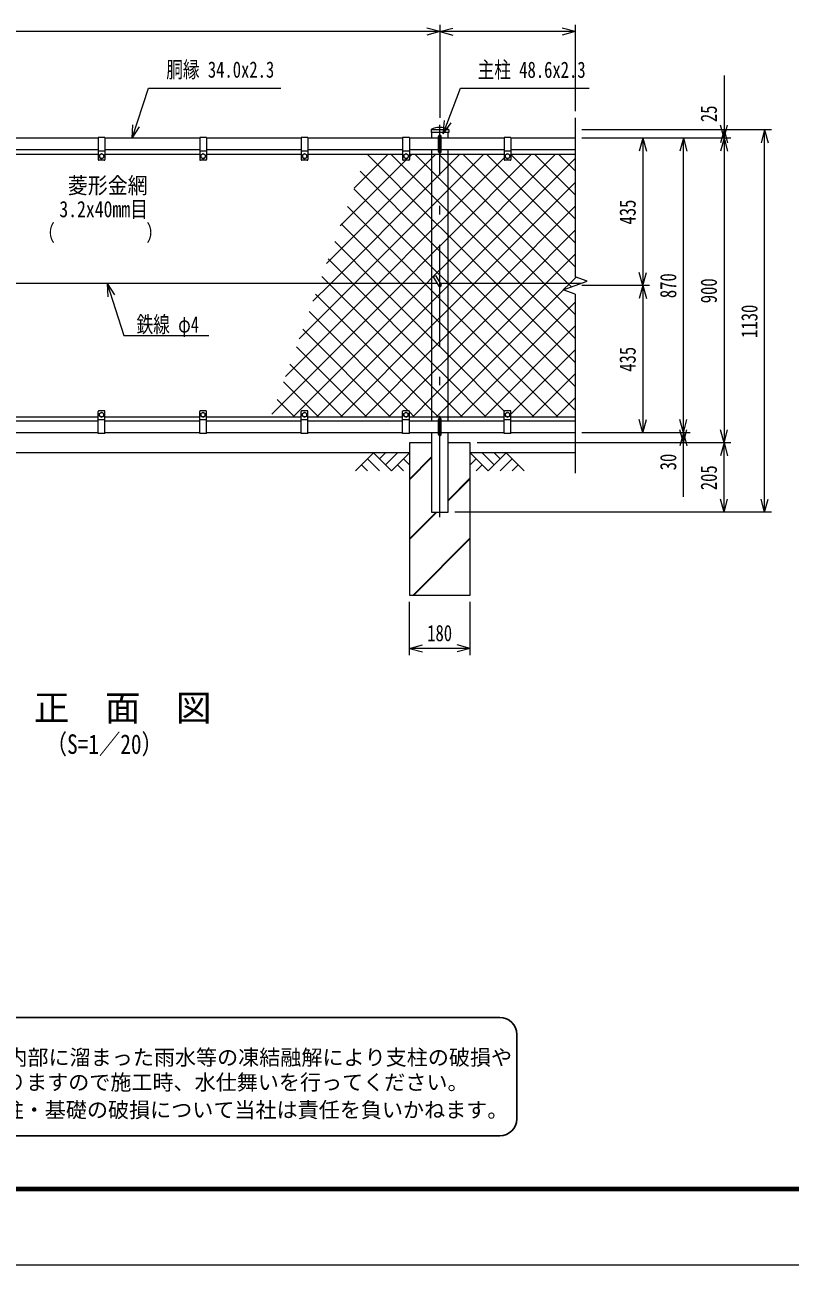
# Model space of a CAD drawing. Units: millimetres, scale not verified. Extents: x -4200 to 4200, y -2970 to 2970.
# Drawn here: x -2612 to -349, y -2970 to 695 of the extents above; entities that cross this region are included whole.
import ezdxf
from ezdxf.enums import TextEntityAlignment as Align

# ---------------------------------------------------------------- set-up
doc = ezdxf.new("R2010")
doc.units = ezdxf.units.MM
doc.header["$LTSCALE"] = 10
doc.linetypes.add('USER1', pattern=[50.5, 30, -9, 2.5, -9])
for name, color, linetype, lineweight in [('0-0_1', 1, 'Continuous', 9), ('0-1_29', 7, 'Continuous', 13), ('0-2_3', 3, 'Continuous', 13), ('0-3_26', 2, 'USER1', 13), ('0-4_27', 7, 'Continuous', 13), ('0-5_4', 7, 'Continuous', 9), ('0-6_25', 7, 'Continuous', 9), ('0-7_28', 7, 'Continuous', 13), ('0-9_2', 7, 'Continuous', 13), ('0-A_23', 2, 'Continuous', 9), ('0-E_D-TTL-TXT', 2, 'Continuous', 25)]:
    doc.layers.add(name, color=color, linetype=linetype, lineweight=lineweight)
doc.layers.add('0-8_24', color=7, linetype='Continuous')
doc.styles.add('ＭＳ ゴシック', font='')
doc.styles.get('ＭＳ ゴシック').set_extended_font_data('MS Gothic')

msp = doc.modelspace()

# ---------------------------------------------------------------- linework, layer by layer
at = {"layer": '0-0_1'}
for p, q in [((-1411.07, 385.33), (-1411.07, 377)), ((-1358.87, 385), (-1411.07, 385)), ((-1358.87, 377), (-1411.07, 377)), ((-1409.27, 377), (-1409.27, 360)), ((-1360.67, 360), (-1360.67, 377)), ((-1358.87, 385.33), (-1358.87, 377)), ((-2394.97, 360), (-2674.97, 360)), ((-2094.97, 360), (-2374.97, 360)), ((-1794.97, 360), (-2074.97, 360)), ((-1494.97, 360), (-1774.97, 360)), ((-1388.97, 360), (-1474.97, 360)), ((-1194.97, 360), (-1380.97, 360)), ((-984.97, 360), (-1174.97, 360)), ((-2394.97, 326), (-2674.97, 326)), ((-2094.97, 326), (-2374.97, 326)), ((-1794.97, 326), (-2074.97, 326)), ((-1494.97, 326), (-1774.97, 326)), ((-1388.97, 326), (-1474.97, 326)), ((-1409.27, 326), (-1409.27, -476)), ((-1194.97, 326), (-1380.97, 326)), ((-1360.67, -476), (-1360.67, 326)), ((-984.97, 326), (-1174.97, 326)), ((-2394.97, -476), (-2674.97, -476)), ((-2094.97, -476), (-2374.97, -476)), ((-1794.97, -476), (-2074.97, -476)), ((-1494.97, -476), (-1774.97, -476)), ((-1388.97, -476), (-1474.97, -476)), ((-1194.97, -476), (-1380.97, -476)), ((-984.97, -476), (-1174.97, -476)), ((-2394.97, -510), (-2674.97, -510)), ((-2094.97, -510), (-2374.97, -510)), ((-1794.97, -510), (-2074.97, -510)), ((-1494.97, -510), (-1774.97, -510)), ((-1388.97, -510), (-1474.97, -510)), ((-1194.97, -510), (-1380.97, -510)), ((-984.97, -510), (-1174.97, -510))]:
    msp.add_line(p, q, dxfattribs=at)
msp.add_lwpolyline([(-1409.27, -510), (-1409.27, -745), (-1360.67, -745), (-1360.67, -510)], dxfattribs=at)
for centre, radius, start, end in [((-1410.07, 385.33), 1, 122.29827, 180), ((-1384.97, 332.66), 59.34, 64.40505, 115.59495), ((-1359.87, 385.33), 1, 0, 57.70173)]:
    msp.add_arc(centre, radius, start, end, dxfattribs=at)
at = {"layer": '0-1_29'}
for p, q in [((-1581.4, -570), (-1634.61, -623.21)), ((-1581.4, -570), (-1528.19, -623.21)), ((-1563.66, -587.74), (-1545.92, -570)), ((-1545.92, -605.47), (-1510.45, -570)), ((-1528.19, -623.21), (-1474.97, -570)), ((-1474.97, -647.15), (-1409.27, -581.45)), ((-1474.97, -648.26), (-1409.27, -582.56)), ((-1474.97, -649.36), (-1409.27, -583.66)), ((-1241.76, -623.21), (-1294.97, -570)), ((-1224.03, -605.47), (-1259.5, -570)), ((-1188.55, -570), (-1241.76, -623.21)), ((-1206.2, -587.83), (-1224.03, -570)), ((-1188.55, -570), (-1135.34, -623.21)), ((-1616.87, -605.47), (-1599.05, -623.21)), ((-1599.14, -587.74), (-1563.5, -623.21)), ((-1510.45, -605.47), (-1492.63, -623.21)), ((-1492.71, -587.74), (-1474.97, -605.39)), ((-1277.24, -587.74), (-1294.97, -605.39)), ((-1259.5, -605.47), (-1277.32, -623.21)), ((-1170.81, -587.74), (-1206.45, -623.21)), ((-1153.08, -605.47), (-1170.89, -623.21)), ((-1360.67, -709.63), (-1294.97, -643.93)), ((-1360.67, -710.73), (-1294.97, -645.03)), ((-1360.67, -711.84), (-1294.97, -646.14)), ((-1474.97, -826.14), (-1393.83, -745)), ((-1474.97, -825.03), (-1394.94, -745)), ((-1474.97, -823.93), (-1396.04, -745)), ((-1464.27, -990), (-1294.97, -820.71)), ((-1463.16, -990), (-1294.97, -821.81)), ((-1462.06, -990), (-1294.97, -822.92))]:
    msp.add_line(p, q, dxfattribs=at)
at = {"layer": '0-2_3'}
for p, q in [((-2394.97, 362), (-2394.97, 297)), ((-2374.97, 362), (-2394.97, 362)), ((-2374.97, 362), (-2374.97, 297)), ((-2094.97, 362), (-2094.97, 297)), ((-2074.97, 362), (-2094.97, 362)), ((-2074.97, 362), (-2074.97, 297)), ((-1794.97, 362), (-1794.97, 297)), ((-1774.97, 362), (-1794.97, 362)), ((-1774.97, 362), (-1774.97, 297)), ((-1494.97, 362), (-1494.97, 297)), ((-1474.97, 362), (-1494.97, 362)), ((-1474.97, 362), (-1474.97, 297)), ((-1388.97, 321), (-1388.97, 365)), ((-1380.97, 321), (-1380.97, 365)), ((-1194.97, 362), (-1194.97, 297)), ((-1174.97, 362), (-1194.97, 362)), ((-1174.97, 362), (-1174.97, 297)), ((-2674.97, 313), (-2394.97, 313)), ((-2374.97, 322), (-2394.97, 322)), ((-2376.97, 295), (-2392.97, 295)), ((-2391.47, 310.74), (-2384.97, 314.5)), ((-2391.47, 310.74), (-2391.47, 303.26)), ((-2384.97, 314.5), (-2378.47, 310.74)), ((-2378.47, 310.74), (-2378.47, 303.26)), ((-2374.97, 313), (-2094.97, 313)), ((-2074.97, 322), (-2094.97, 322)), ((-2076.97, 295), (-2092.97, 295)), ((-2091.47, 310.74), (-2084.97, 314.5)), ((-2091.47, 310.74), (-2091.47, 303.26)), ((-2084.97, 314.5), (-2078.47, 310.74)), ((-2078.47, 310.74), (-2078.47, 303.26)), ((-2074.97, 313), (-1794.97, 313)), ((-1774.97, 322), (-1794.97, 322)), ((-1776.97, 295), (-1792.97, 295)), ((-1791.47, 310.74), (-1784.97, 314.5)), ((-1791.47, 310.74), (-1791.47, 303.26)), ((-1784.97, 314.5), (-1778.47, 310.74)), ((-1778.47, 310.74), (-1778.47, 303.26)), ((-1774.97, 313), (-1494.97, 313)), ((-1474.97, 322), (-1494.97, 322)), ((-1476.97, 295), (-1492.97, 295)), ((-1491.47, 310.74), (-1484.97, 314.5)), ((-1491.47, 310.74), (-1491.47, 303.26)), ((-1484.97, 314.5), (-1478.47, 310.74)), ((-1478.47, 310.74), (-1478.47, 303.26)), ((-1474.97, 313), (-1194.97, 313)), ((-1174.97, 322), (-1194.97, 322)), ((-1176.97, 295), (-1192.97, 295)), ((-1191.47, 310.74), (-1184.97, 314.5)), ((-1191.47, 310.74), (-1191.47, 303.26)), ((-1184.97, 314.5), (-1178.47, 310.74)), ((-1178.47, 310.74), (-1178.47, 303.26)), ((-1174.97, 313), (-984.97, 313)), ((-1393.06, -69), (-3383.82, -69)), ((-1404.37, -49.41), (-1397.44, -45.41)), ((-1404.37, -49.41), (-1388.44, -77)), ((-1397.44, -45.41), (-1381.51, -73)), ((-968.49, -69), (-1383.82, -69)), ((-2674.97, -463), (-2394.97, -463)), ((-2394.97, -512), (-2394.97, -447)), ((-2374.97, -472), (-2394.97, -472)), ((-2376.97, -445), (-2392.97, -445)), ((-2391.47, -460.74), (-2391.47, -453.26)), ((-2391.47, -460.74), (-2384.97, -464.5)), ((-2384.97, -464.5), (-2378.47, -460.74)), ((-2378.47, -460.74), (-2378.47, -453.26)), ((-2374.97, -512), (-2374.97, -447)), ((-2374.97, -463), (-2094.97, -463)), ((-2094.97, -512), (-2094.97, -447)), ((-2074.97, -472), (-2094.97, -472)), ((-2076.97, -445), (-2092.97, -445)), ((-2091.47, -460.74), (-2091.47, -453.26)), ((-2091.47, -460.74), (-2084.97, -464.5)), ((-2084.97, -464.5), (-2078.47, -460.74)), ((-2078.47, -460.74), (-2078.47, -453.26)), ((-2074.97, -512), (-2074.97, -447)), ((-2074.97, -463), (-1794.97, -463)), ((-1794.97, -512), (-1794.97, -447)), ((-1774.97, -472), (-1794.97, -472)), ((-1776.97, -445), (-1792.97, -445)), ((-1791.47, -460.74), (-1791.47, -453.26)), ((-1791.47, -460.74), (-1784.97, -464.5)), ((-1784.97, -464.5), (-1778.47, -460.74)), ((-1778.47, -460.74), (-1778.47, -453.26)), ((-1774.97, -512), (-1774.97, -447)), ((-1774.97, -463), (-1494.97, -463)), ((-1494.97, -512), (-1494.97, -447)), ((-1474.97, -472), (-1494.97, -472)), ((-1476.97, -445), (-1492.97, -445)), ((-1491.47, -460.74), (-1491.47, -453.26)), ((-1491.47, -460.74), (-1484.97, -464.5)), ((-1484.97, -464.5), (-1478.47, -460.74)), ((-1478.47, -460.74), (-1478.47, -453.26)), ((-1474.97, -512), (-1474.97, -447)), ((-1474.97, -463), (-1194.97, -463)), ((-1388.97, -515), (-1388.97, -471)), ((-1380.97, -515), (-1380.97, -471)), ((-1194.97, -512), (-1194.97, -447)), ((-1174.97, -472), (-1194.97, -472)), ((-1176.97, -445), (-1192.97, -445)), ((-1191.47, -460.74), (-1191.47, -453.26)), ((-1191.47, -460.74), (-1184.97, -464.5)), ((-1184.97, -464.5), (-1178.47, -460.74)), ((-1178.47, -460.74), (-1178.47, -453.26)), ((-1174.97, -512), (-1174.97, -447)), ((-1174.97, -463), (-984.97, -463)), ((-2374.97, -512), (-2394.97, -512)), ((-2074.97, -512), (-2094.97, -512)), ((-1774.97, -512), (-1794.97, -512)), ((-1474.97, -512), (-1494.97, -512)), ((-1174.97, -512), (-1194.97, -512))]:
    msp.add_line(p, q, dxfattribs=at)
for points in [[(-2391.47, 303.26), (-2384.97, 299.5), (-2378.47, 303.26)], [(-2091.47, 303.26), (-2084.97, 299.5), (-2078.47, 303.26)], [(-1791.47, 303.26), (-1784.97, 299.5), (-1778.47, 303.26)], [(-1491.47, 303.26), (-1484.97, 299.5), (-1478.47, 303.26)], [(-1191.47, 303.26), (-1184.97, 299.5), (-1178.47, 303.26)], [(-2391.47, -453.26), (-2384.97, -449.5), (-2378.47, -453.26)], [(-2091.47, -453.26), (-2084.97, -449.5), (-2078.47, -453.26)], [(-1791.47, -453.26), (-1784.97, -449.5), (-1778.47, -453.26)], [(-1491.47, -453.26), (-1484.97, -449.5), (-1478.47, -453.26)], [(-1191.47, -453.26), (-1184.97, -449.5), (-1178.47, -453.26)]]:
    msp.add_lwpolyline(points, dxfattribs=at)
for centre in [(-2384.97, 307), (-2084.97, 307), (-1784.97, 307), (-1484.97, 307), (-1184.97, 307), (-2384.97, -457), (-2084.97, -457), (-1784.97, -457), (-1484.97, -457), (-1184.97, -457)]:
    msp.add_circle(centre, 6.49, dxfattribs=at)
for centre, radius, start, end in [((-1384.97, 365), 4, 0, 180), ((-2392.97, 297), 2, 180, 270), ((-2376.97, 297), 2, 270, 0), ((-2092.97, 297), 2, 180, 270), ((-2076.97, 297), 2, 270, 0), ((-1792.97, 297), 2, 180, 270), ((-1776.97, 297), 2, 270, 0), ((-1492.97, 297), 2, 180, 270), ((-1476.97, 297), 2, 270, 0), ((-1384.97, 321), 4, 180, 0), ((-1192.97, 297), 2, 180, 270), ((-1176.97, 297), 2, 270, 0), ((-1384.97, -75), 4, 210, 30), ((-2392.97, -447), 2, 90, 180), ((-2376.97, -447), 2, 0, 90), ((-2092.97, -447), 2, 90, 180), ((-2076.97, -447), 2, 0, 90), ((-1792.97, -447), 2, 90, 180), ((-1776.97, -447), 2, 0, 90), ((-1492.97, -447), 2, 90, 180), ((-1476.97, -447), 2, 0, 90), ((-1384.97, -471), 4, 0, 180), ((-1192.97, -447), 2, 90, 180), ((-1176.97, -447), 2, 0, 90), ((-1384.97, -515), 4, 180, 0)]:
    msp.add_arc(centre, radius, start, end, dxfattribs=at)
at = {"layer": '0-3_26'}
msp.add_line((-1384.97, -760), (-1384.97, 400), dxfattribs=at)
at = {"layer": '0-4_27'}
for p, q in [((-1384.97, 675), (-3384.97, 675)), ((-1384.97, 675), (-1423.61, 685.35)), ((-1384.97, 675), (-1423.61, 664.65)), ((-1384.97, 695), (-1384.97, 420)), ((-1384.97, 695), (-1384.97, 420)), ((-1384.97, 675), (-1346.34, 685.35)), ((-984.97, 675), (-1384.97, 675)), ((-1384.97, 675), (-1346.34, 664.65)), ((-984.97, 675), (-1023.61, 685.35)), ((-984.97, 675), (-1023.61, 664.65)), ((-984.97, 695), (-984.97, 440)), ((-544.97, 545), (-544.97, 360)), ((-984.97, 420), (-984.97, -49.35)), ((-404.97, 385), (-964.97, 385)), ((-524.97, 385), (-964.97, 385)), ((-544.97, 360), (-555.33, 398.64)), ((-544.97, 385), (-555.33, 346.36)), ((-544.97, 360), (-534.62, 398.64)), ((-544.97, 385), (-534.62, 346.36)), ((-424.97, 385), (-435.33, 346.36)), ((-424.97, -745), (-424.97, 385)), ((-424.97, 385), (-414.62, 346.36)), ((-644.97, 360), (-964.97, 360)), ((-524.97, 360), (-964.97, 360)), ((-524.97, 360), (-964.97, 360)), ((-764.97, 360), (-964.97, 360)), ((-784.97, 360), (-795.33, 321.36)), ((-784.97, 360), (-784.97, -75)), ((-784.97, 360), (-774.62, 321.36)), ((-664.97, 360), (-675.33, 321.36)), ((-664.97, -510), (-664.97, 360)), ((-664.97, 360), (-654.62, 321.36)), ((-544.97, 360), (-555.33, 321.36)), ((-544.97, 360), (-544.97, -540)), ((-544.97, 360), (-534.62, 321.36)), ((-784.97, -75), (-795.33, -36.36)), ((-784.97, -75), (-774.62, -36.36)), ((-1020.21, -87.83), (-949.74, -62.17)), ((-949.74, -62.17), (-984.97, -49.35)), ((-984.97, -100.65), (-1020.21, -87.83)), ((-984.97, -100.65), (-984.97, -630)), ((-764.97, -75), (-964.97, -75)), ((-764.97, -75), (-964.97, -75)), ((-784.97, -75), (-795.33, -113.64)), ((-784.97, -75), (-784.97, -510)), ((-784.97, -75), (-774.62, -113.64)), ((-784.97, -510), (-795.33, -471.36)), ((-784.97, -510), (-774.62, -471.36)), ((-664.97, -510), (-675.33, -471.36)), ((-664.97, -510), (-654.62, -471.36)), ((-644.97, -510), (-964.97, -510)), ((-644.97, -510), (-964.97, -510)), ((-764.97, -510), (-964.97, -510)), ((-664.97, -540), (-675.33, -501.36)), ((-664.97, -510), (-675.33, -548.64)), ((-664.97, -540), (-654.62, -501.36)), ((-664.97, -700), (-664.97, -510)), ((-664.97, -510), (-654.62, -548.64)), ((-544.97, -540), (-555.33, -501.36)), ((-544.97, -540), (-534.62, -501.36)), ((-644.97, -540), (-1274.97, -540)), ((-524.97, -540), (-1274.97, -540)), ((-524.97, -540), (-1274.97, -540)), ((-544.97, -540), (-555.33, -578.64)), ((-544.97, -745), (-544.97, -540)), ((-544.97, -540), (-534.62, -578.64)), ((-544.97, -745), (-555.33, -706.36)), ((-544.97, -745), (-534.62, -706.36)), ((-424.97, -745), (-435.33, -706.36)), ((-424.97, -745), (-414.62, -706.36)), ((-404.97, -745), (-1340.67, -745)), ((-524.97, -745), (-1340.67, -745)), ((-1474.97, -1167.32), (-1474.97, -1010)), ((-1294.97, -1167.32), (-1294.97, -1010)), ((-1474.97, -1147.32), (-1436.34, -1136.96)), ((-1294.97, -1147.32), (-1474.97, -1147.32)), ((-1474.97, -1147.32), (-1436.34, -1157.67)), ((-1294.97, -1147.32), (-1333.61, -1136.96)), ((-1294.97, -1147.32), (-1333.61, -1157.67))]:
    msp.add_line(p, q, dxfattribs=at)
at = {"layer": '0-5_4'}
msp.add_line((-1294.97, -540), (-1360.67, -540), dxfattribs=at)
msp.add_lwpolyline([(-1409.27, -540), (-1474.97, -540), (-1474.97, -990), (-1294.97, -990), (-1294.97, -540)], dxfattribs=at)
at = {"layer": '0-6_25'}
for p, q in [((-1474.97, -570), (-3294.97, -570)), ((-984.97, -570), (-1294.97, -570))]:
    msp.add_line(p, q, dxfattribs=at)
at = {"layer": '0-7_28'}
for p, q in [((-1374.99, 372.57), (-1371.13, 412.38)), ((-1374.99, 372.57), (-1351.74, 405.12)), ((-2294.97, 360), (-2292.75, 399.94)), ((-2294.97, 360), (-2273.08, 393.47)), ((-2368.05, -69), (-2346.51, -102.7)), ((-2368.05, -69), (-2366.24, -108.96))]:
    msp.add_line(p, q, dxfattribs=at)
for points in [[(-2294.97, 360), (-2246.26, 508.26), (-1854.89, 508.26)], [(-1374.99, 372.57), (-1324.26, 508), (-943.71, 508)], [(-2368.05, -69), (-2319.35, -222.63), (-2068.35, -222.63)]]:
    msp.add_lwpolyline(points, dxfattribs=at)
at = {"layer": '0-9_2'}
for p, q in [((-1679.26, 100.94), (-1485.21, 295)), ((-1638.8, 212.12), (-1537.92, 313)), ((-1409.27, 121.92), (-1600.35, 313)), ((-1409.27, 192.63), (-1529.64, 313)), ((-1474.97, 305.23), (-1467.21, 313)), ((-1360.67, 278.11), (-1325.78, 313)), ((-1360.67, 207.4), (-1255.07, 313)), ((-1354.23, -69), (-984.97, 300.26)), ((-984.97, -19.53), (-1317.51, 313)), ((-984.97, 51.18), (-1246.8, 313)), ((-984.97, 121.89), (-1174.97, 311.89)), ((-984.97, 192.6), (-1105.38, 313)), ((-984.97, 263.31), (-1034.67, 313)), ((-1409.27, 51.21), (-1620.49, 262.43)), ((-1409.27, 229.51), (-1360.67, 278.11)), ((-1707.78, -69), (-1409.27, 229.51)), ((-1283.52, -69), (-984.97, 229.55)), ((-1409.27, -19.5), (-1639.36, 210.58)), ((-1409.27, 158.8), (-1360.67, 207.4)), ((-1360.67, 144.03), (-1409.27, 192.63)), ((-1430.48, -69), (-1658.23, 158.74)), ((-1637.07, -69), (-1409.27, 158.8)), ((-1212.81, -69), (-984.97, 158.83)), ((-1360.67, 73.32), (-1409.27, 121.92)), ((-1147.64, -69), (-1360.67, 144.03)), ((-1501.19, -69), (-1677.1, 106.9)), ((-1218.35, -69), (-1360.67, 73.32)), ((-1142.1, -69), (-984.97, 88.12)), ((-1360.67, 2.61), (-1409.27, 51.21)), ((-1642.62, -69), (-1714.83, 3.22)), ((-1289.06, -69), (-1360.67, 2.61)), ((-1360.67, -68.1), (-1409.27, -19.5)), ((-1800.66, -232.58), (-1637.07, -69)), ((-1760.19, -121.41), (-1707.78, -69)), ((-1713.33, -69), (-1733.7, -48.63)), ((-1409.27, -373.05), (-1713.33, -69)), ((-1409.27, -302.34), (-1642.62, -69)), ((-1409.27, -160.92), (-1501.19, -69)), ((-1409.27, -90.21), (-1430.48, -69)), ((-1359.77, -69), (-1360.67, -68.1)), ((-1360.67, -75.44), (-1354.23, -69)), ((-1360.67, -146.15), (-1283.52, -69)), ((-1360.67, -216.87), (-1212.81, -69)), ((-1360.67, -287.58), (-1142.1, -69)), ((-984.97, -443.8), (-1359.77, -69)), ((-984.97, -373.09), (-1289.06, -69)), ((-984.97, -302.38), (-1218.35, -69)), ((-984.97, -231.67), (-1147.64, -69)), ((-1409.27, -124.04), (-1360.67, -75.44)), ((-1360.67, -138.81), (-1409.27, -90.21)), ((-1748.23, -463), (-1409.27, -124.04)), ((-1409.27, -194.75), (-1360.67, -146.15)), ((-1036.48, -463), (-1360.67, -138.81)), ((-1323.97, -463), (-984.97, -124.01)), ((-1478.75, -445), (-1771.44, -152.31)), ((-1360.67, -209.52), (-1409.27, -160.92)), ((-1531.46, -463), (-1790.31, -204.15)), ((-1677.52, -463), (-1409.27, -194.75)), ((-1409.27, -265.47), (-1360.67, -216.87)), ((-1107.19, -463), (-1360.67, -209.52)), ((-1253.26, -463), (-984.97, -194.72)), ((-1602.17, -463), (-1809.18, -255.99)), ((-1606.81, -463), (-1409.27, -265.47)), ((-1409.27, -336.18), (-1360.67, -287.58)), ((-1174.97, -455.43), (-984.97, -265.43)), ((-1672.88, -463), (-1828.05, -307.83)), ((-1360.67, -350.94), (-1409.27, -302.34)), ((-1743.59, -463), (-1846.92, -359.68)), ((-1536.1, -463), (-1409.27, -336.18)), ((-1248.62, -463), (-1360.67, -350.94)), ((-1111.83, -463), (-984.97, -336.14)), ((-1360.67, -421.65), (-1409.27, -373.05)), ((-1814.3, -463), (-1865.78, -411.52)), ((-1319.33, -463), (-1360.67, -421.65)), ((-1041.12, -463), (-984.97, -406.85)), ((-1460.75, -463), (-1474.97, -448.77))]:
    msp.add_line(p, q, dxfattribs=at)
for points in [[(-1881.59, -454.93), (-1495.65, -69), (-1409.27, 17.38), (-1360.67, 65.98), (-1113.65, 313)], [(-1841.12, -343.76), (-1566.36, -69), (-1409.27, 88.09), (-1360.67, 136.69), (-1194.97, 302.39)], [(-1818.94, -463), (-1424.94, -69), (-1409.27, -53.33), (-1360.67, -4.73), (-1042.94, 313)], [(-1719.73, -10.23), (-1409.27, 300.22), (-1396.49, 313)], [(-984.97, -160.96), (-1076.93, -69), (-1360.67, 214.74), (-1409.27, 263.34), (-1458.93, 313)], [(-996.15, -79.07), (-1006.22, -69), (-1360.67, 285.45), (-1388.22, 313)], [(-1194.77, -446.14), (-1360.67, -280.23), (-1409.27, -231.63), (-1571.91, -69), (-1695.96, 55.06)], [(-1465.39, -463), (-1409.27, -406.89), (-1360.67, -358.29), (-1071.39, -69), (-984.97, 17.41)], [(-1019.1, -87.42), (-1000.68, -69), (-982.08, -50.4)], [(-1390.04, -463), (-1409.27, -443.76), (-1752.57, -100.47)], [(-1394.68, -463), (-1360.67, -429), (-1019.69, -88.02)]]:
    msp.add_lwpolyline(points, dxfattribs=at)
at = {"layer": '0-A_23'}
for points in [[(-4200, 2970), (4200, 2970), (4200, -2970), (-4200, -2970)], [(-3930, 2750), (3930, 2750), (3930, -2750), (-3930, -2750)], [(-3927.5, 2747.5), (3927.5, 2747.5), (3927.5, -2747.5), (-3927.5, -2747.5)], [(-3925, 2745), (3925, 2745), (3925, -2745), (-3925, -2745)], [(-3922.5, 2742.5), (3922.5, 2742.5), (3922.5, -2742.5), (-3922.5, -2742.5)], [(-3920, 2740), (3920, 2740), (3920, -2740), (-3920, -2740)]]:
    msp.add_lwpolyline(points, close=True, dxfattribs=at)
at = {"layer": '0-E_D-TTL-TXT'}
for p, q in [((-1207.83, -2237.87), (-3653.38, -2237.87)), ((-1157.83, -2537.87), (-1157.83, -2287.87)), ((-3653.38, -2587.87), (-1207.83, -2587.87))]:
    msp.add_line(p, q, dxfattribs=at)
for centre, start, end in [((-1207.83, -2287.87), 0, 90), ((-1207.83, -2537.87), 270, 0)]:
    msp.add_arc(centre, 50, start, end, dxfattribs=at)

# ---------------------------------------------------------------- texts
at = {"layer": '0-4_27', "style": 'ＭＳ ゴシック', "width": 0.75}
for s, p in [('25', (-551.72, 407.75)), ('435', (-791.72, 105)), ('870', (-671.72, -112.5)), ('900', (-551.72, -127.5)), ('1130', (-431.72, -230)), ('435', (-791.72, -330)), ('30', (-671.72, -621.26)), ('205', (-551.72, -680))]:
    msp.add_text(s, height=48.09, rotation=90, dxfattribs=at).set_placement(p, align=Align.BOTTOM_LEFT)
msp.add_text('180', height=48.09, dxfattribs=at).set_placement((-1422.47, -1140.57), align=Align.BOTTOM_LEFT)
at = {"layer": '0-7_28', "style": 'ＭＳ ゴシック'}
for s, height, width, p in [('胴縁 34.0x2.3', 48.09, 0.75, (-2193.81, 524.52)), ('主柱 48.6x2.3', 48.09, 0.75, (-1273.34, 524.01)), ('菱形金網', 48.09, 0.9, (-2484.97, 182.15)), ('3.2x40mm目', 48.11, 0.8, (-2509.97, 112.15)), ('（\u3000\u3000   \u3000\u3000）', 48.11, 0.75, (-2572.47, 42.15)), ('鉄線 φ4', 48.09, 0.75, (-2281.6, -228.49))]:
    msp.add_text(s, height=height, dxfattribs=dict(at, width=width)).set_placement(p, align=Align.BOTTOM_LEFT)
at = {"layer": '0-8_24', "style": 'ＭＳ ゴシック'}
msp.add_text('正\u3000面\u3000図', height=76.98, dxfattribs=at).set_placement((-2584.97, -1384.45), align=Align.BOTTOM_LEFT)
at = {"layer": '0-8_24', "style": 'ＭＳ ゴシック', "width": 0.8}
msp.add_text('（S=1／20）', height=57.73, dxfattribs=at).set_placement((-2549.97, -1476.48), align=Align.BOTTOM_LEFT)
at = {"layer": '0-E_D-TTL-TXT', "color": 7, "style": 'ＭＳ ゴシック'}
for s, p in [('凍結の恐れがある場所への設置は、内部に溜まった雨水等の凍結融解により支柱の破損や', (-3663.2, -2392.55)), ('コンクリート基礎の破損の恐れがありますので施工時、水仕舞いを行ってください。', (-3667.31, -2465.97)), ('施工による水仕舞い不備で起こる支柱・基礎の破損について当社は責任を負いかねます。 ', (-3674.3, -2547.46))]:
    msp.add_text(s, height=45.67, dxfattribs=at).set_placement(p, align=Align.BOTTOM_LEFT)

doc.saveas('drawing.dxf')
